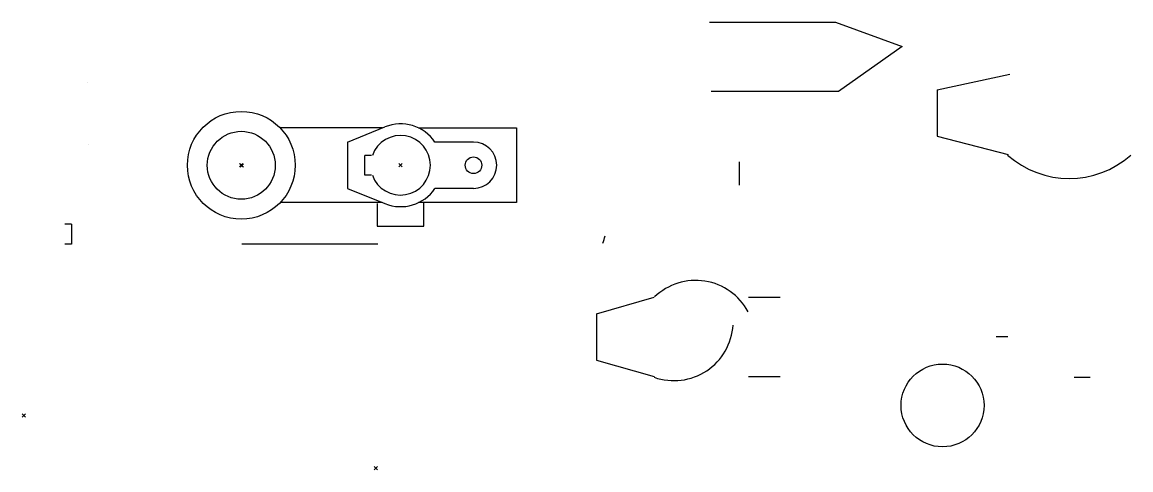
# Model space of a CAD drawing. Header units: inches. Extents: x -115 to 554, y -171 to 99.
import ezdxf

# ---------------------------------------------------------------- set-up
doc = ezdxf.new("R2010")
doc.units = ezdxf.units.IN
doc.header["$MEASUREMENT"] = 0
doc.header["$PDMODE"] = 3

msp = doc.modelspace()

# ---------------------------------------------------------------- linework, layer by layer
for p, q in [((437.03, 58.12), (480.83, 67.57)), ((-75.48, 62.42), (-75.48, 62.42)), ((437.03, 58.12), (437.03, 30.12)), ((102.4, 35.04), (40.89, 35.04)), ((81.44, 26.54), (104.04, 35.71)), ((124.33, 35.04), (183.44, 35.04)), ((183.44, 35.04), (183.44, -9.96)), ((437.03, 30.12), (479.79, 18.95)), ((-74.92, 24.78), (-74.92, 24.78)), ((81.44, 26.54), (81.44, -1.46)), ((157.44, 26.54), (134.15, 26.54)), ((134.15, 26.54), (134.15, 26.54)), ((134.15, 26.54), (134.15, 26.54)), ((95.98, 18.54), (91.98, 18.54)), ((91.98, 6.54), (91.98, 18.54)), ((317.79, 0.54), (317.79, 14.54)), ((113.44, 12.54), (113.44, 12.54)), ((95.98, 6.54), (91.98, 6.54)), ((81.44, -1.46), (104.04, -10.63)), ((157.44, -1.46), (134.15, -1.46)), ((102.4, -9.96), (40.89, -9.96)), ((99.44, -10.63), (99.44, -24.13)), ((183.44, -9.96), (124.33, -9.96)), ((127.44, -24.13), (127.44, -9.96)), ((-84.95, -23.02), (-88.95, -23.02)), ((-84.95, -23.02), (-84.95, -35.02)), ((99.44, -24.13), (127.44, -24.13)), ((-84.95, -35.02), (-88.95, -35.02)), ((17.83, -34.88), (99.83, -34.88)), ((231.65, -77.04), (266.27, -66.98)), ((323.27, -66.98), (342.27, -66.98)), ((231.65, -77.04), (231.65, -105.04)), ((479.61, -91.04), (472.61, -91.04)), ((231.65, -105.04), (266.27, -115.06)), ((323.27, -115.06), (342.27, -115.06)), ((529.16, -115.63), (519.6, -115.63))]:
    msp.add_line(p, q)
msp.add_lwpolyline([(299.7, 98.93), (375.69, 98.93), (415.91, 84.29), (377.4, 57.06), (300.72, 57.06)])
for centre, radius in [((17.44, 12.54), 32.5), ((17.44, 12.54), 20.5), ((157.44, 12.54), 5), ((440.22, -132.42), 25)]:
    msp.add_circle(centre, radius)
for centre, radius, start, end in [((113.44, 12.54), 25, 34.0558, 112.07515), ((113.44, 12.54), 18, 199.47122, 160.52878), ((157.44, 12.54), 14, 270, 90), ((516.58, 60.57), 55.99, 228.44214, 311.55786), ((113.44, 12.54), 25, 247.92485, 325.9442), ((219.02, -26.88), 18, 335.09808, 349.80147), ((291.44, -92.67), 35.72, 28.13472, 133.97233), ((278.28, -81.74), 35.72, 250.63352, 356.47113)]:
    msp.add_arc(centre, radius, start, end)
for p in [(17.44, 12.54), (17.44, 12.54), (17.44, 12.54), (17.44, 12.54), (17.44, 12.54), (17.44, 12.54), (17.66, 12.47), (113.44, 12.54), (-113.68, -138.48), (98.46, -170.31)]:
    msp.add_point(p)

doc.saveas('drawing.dxf')
